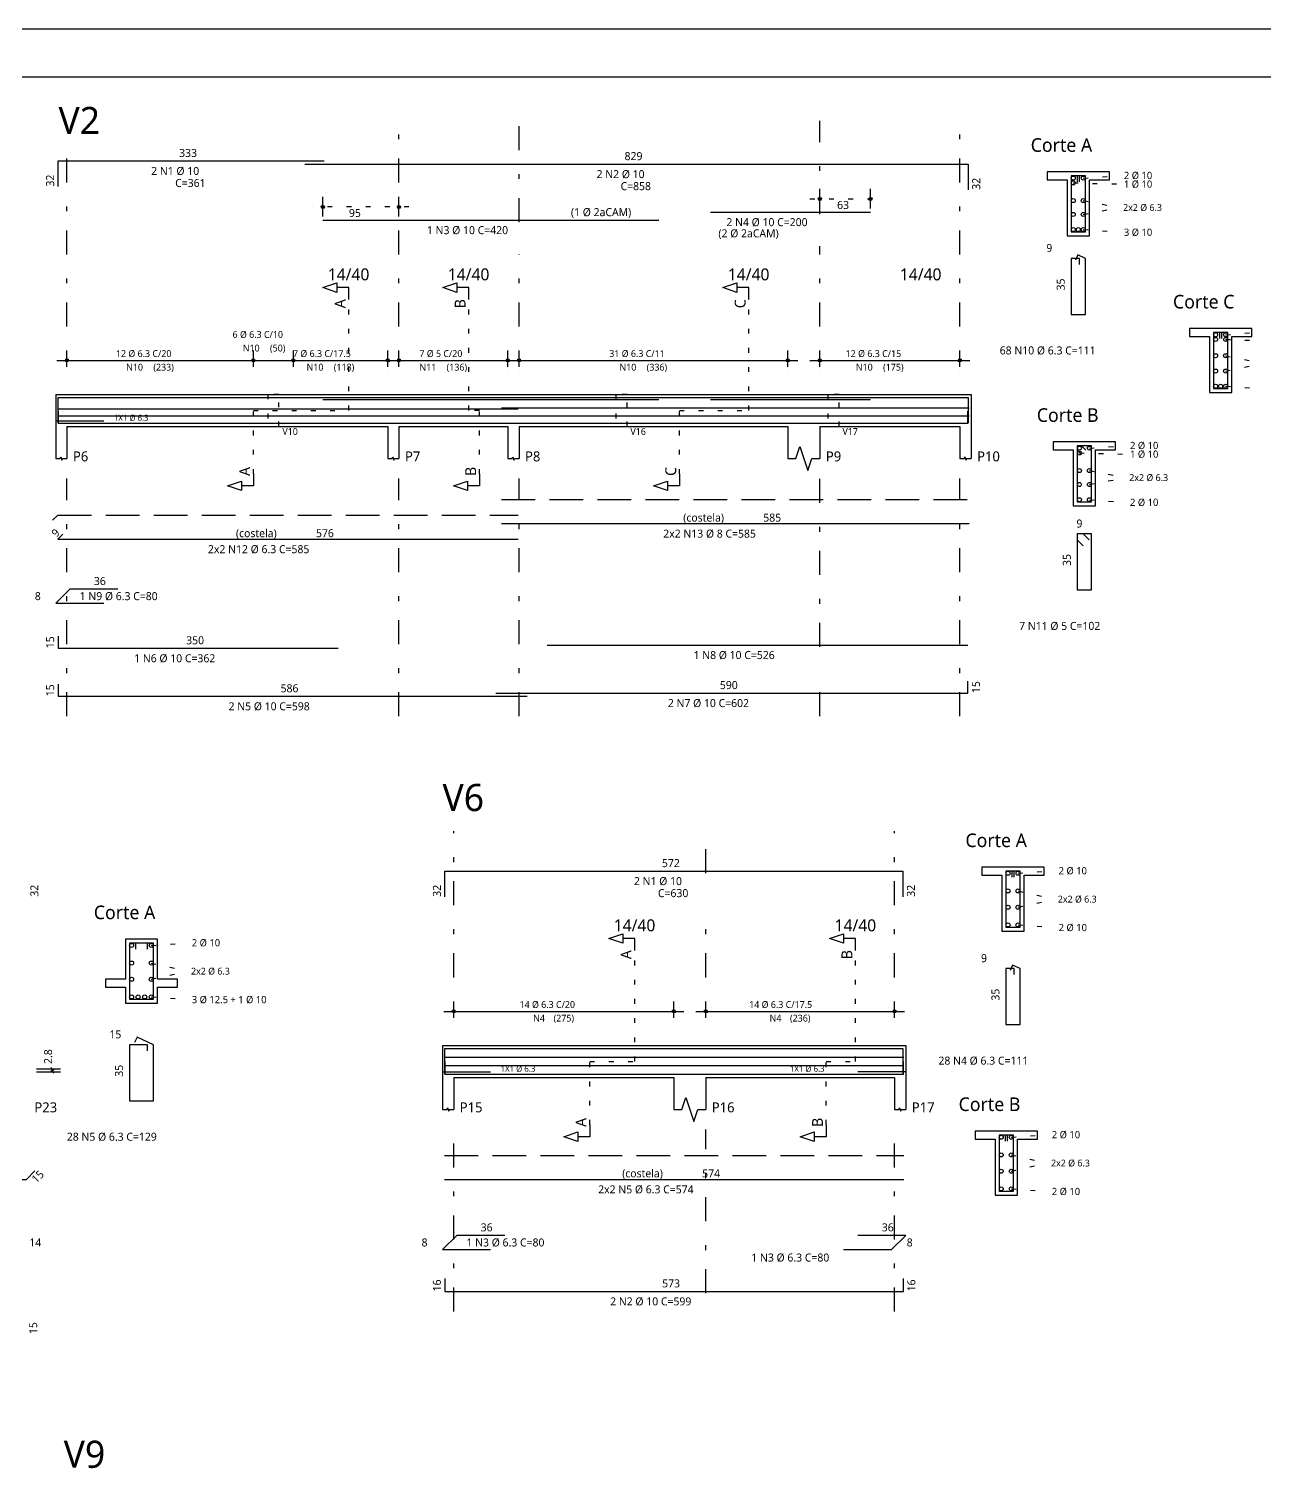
# Model space of a CAD drawing. Extents: x 0 to 89.5, y 0 to 70.
# Drawn here: x 29.02 to 54.75, y 40.02 to 70 of the extents above; entities that cross this region are included whole.
import ezdxf

# ---------------------------------------------------------------- set-up
doc = ezdxf.new("R2010")
doc.units = 0
doc.header["$MEASUREMENT"] = 0
for name, pattern in [('ESTILO_TQS_0001', [1, 0.7, -0.3]), ('ESTILO_TQS_0002', [0.4, 0.1, -0.3]), ('ESTILO_TQS_0003', [1.5, 0.5, -0.4, 0.1, -0.5])]:
    doc.linetypes.add(name, pattern=pattern)
for name, color, linetype in [('1', 1, 'CONTINUOUS'), ('10', 10, 'CONTINUOUS'), ('12', 12, 'CONTINUOUS'), ('2', 2, 'CONTINUOUS'), ('3', 3, 'CONTINUOUS'), ('5', 5, 'CONTINUOUS')]:
    doc.layers.add(name, color=color, linetype=linetype)
doc.styles.add('TQS_LUCIDA_SANS_UNICODE', font='L_10646.TTF')

msp = doc.modelspace()

# ---------------------------------------------------------------- linework, layer by layer
at = {"layer": '1', "linetype": 'Continuous'}
for p, q in [((1.5, 70), (89.500005, 70)), ((51.53141, 67.020476), (50.23141, 67.020476)), ((45.498077, 66.255523), (45.498077, 66.663857)), ((46.551193, 66.255523), (46.551193, 66.663857)), ((50.23141, 66.853809), (50.648077, 66.853809)), ((50.648077, 66.853809), (50.648077, 65.687142)), ((51.114743, 65.687142), (51.114743, 66.853809)), ((51.114743, 66.853809), (51.53141, 66.853809)), ((35.145827, 66.088857), (35.145827, 66.49719)), ((36.73141, 66.088857), (36.73141, 66.49719)), ((35.145827, 66.005523), (35.145827, 66.005523)), ((36.73141, 66.005523), (36.73141, 66.005523)), ((45.498077, 66.17219), (45.498077, 66.17219)), ((46.551193, 66.17219), (46.551193, 66.17219)), ((50.648077, 65.687142), (51.114743, 65.687142)), ((54.495071, 63.757633), (53.195071, 63.757633)), ((53.195071, 63.590966), (53.611738, 63.590966)), ((53.611738, 63.590966), (53.611738, 62.424299)), ((54.078405, 62.424299), (54.078405, 63.590966)), ((54.078405, 63.590966), (54.495071, 63.590966)), ((29.814743, 62.95969), (29.814743, 63.301357)), ((33.698077, 62.95969), (33.698077, 63.301357)), ((33.698077, 62.95969), (33.698077, 63.301357)), ((34.53141, 62.95969), (34.53141, 63.301357)), ((34.53141, 62.95969), (34.53141, 63.301357)), ((36.498077, 62.95969), (36.498077, 63.301357)), ((36.73141, 62.95969), (36.73141, 63.301357)), ((38.998077, 62.95969), (38.998077, 63.301357)), ((39.23141, 62.95969), (39.23141, 63.301357)), ((44.83141, 62.95969), (44.83141, 63.301357)), ((45.498077, 62.95969), (45.498077, 63.301357)), ((48.414743, 62.95969), (48.414743, 63.301357)), ((29.60641, 63.093023), (33.90641, 63.093023)), ((33.489743, 63.093023), (34.739743, 63.093023)), ((34.323077, 63.093023), (36.70641, 63.093023)), ((36.523077, 63.093023), (39.20641, 63.093023)), ((39.023077, 63.093023), (45.039743, 63.093023)), ((45.289743, 63.093023), (48.623077, 63.093023)), ((29.814743, 62.876357), (29.814743, 62.876357)), ((33.698077, 62.876357), (33.698077, 62.876357)), ((33.698077, 62.876357), (33.698077, 62.876357)), ((34.53141, 62.876357), (34.53141, 62.876357)), ((34.53141, 62.876357), (34.53141, 62.876357)), ((36.498077, 62.876357), (36.498077, 62.876357)), ((36.73141, 62.876357), (36.73141, 62.876357)), ((38.998077, 62.876357), (38.998077, 62.876357)), ((39.23141, 62.876357), (39.23141, 62.876357)), ((44.83141, 62.876357), (44.83141, 62.876357)), ((45.498077, 62.876357), (45.498077, 62.876357)), ((48.414743, 62.876357), (48.414743, 62.876357)), ((29.58141, 62.38469), (29.58141, 61.718023)), ((29.58141, 62.38469), (29.814743, 62.38469)), ((29.814743, 62.38469), (36.498077, 62.38469)), ((36.498077, 62.38469), (36.73141, 62.38469)), ((36.73141, 62.38469), (38.998077, 62.38469)), ((38.998077, 62.38469), (39.23141, 62.38469)), ((39.23141, 62.38469), (44.83141, 62.38469)), ((44.83141, 62.38469), (45.498077, 62.38469)), ((45.498077, 62.38469), (48.414743, 62.38469)), ((48.414743, 62.38469), (48.648077, 62.38469)), ((48.648077, 62.38469), (48.648077, 61.718023)), ((53.611738, 62.424299), (54.078405, 62.424299)), ((29.58141, 61.718023), (29.58141, 61.051357)), ((29.814743, 61.718023), (36.498077, 61.718023)), ((29.814743, 61.718023), (29.814743, 61.051357)), ((36.498077, 61.718023), (36.498077, 61.051357)), ((36.73141, 61.718023), (38.998077, 61.718023)), ((36.73141, 61.718023), (36.73141, 61.051357)), ((38.998077, 61.718023), (38.998077, 61.051357)), ((39.23141, 61.718023), (44.83141, 61.718023)), ((39.23141, 61.718023), (39.23141, 61.051357)), ((44.83141, 61.718023), (44.83141, 61.051357)), ((45.498077, 61.718023), (48.414743, 61.718023)), ((45.498077, 61.718023), (45.498077, 61.051357)), ((48.414743, 61.718023), (48.414743, 61.051357)), ((48.648077, 61.718023), (48.648077, 61.051357)), ((51.658972, 61.395276), (50.358972, 61.395276)), ((50.358972, 61.22861), (50.775638, 61.22861)), ((50.775638, 61.22861), (50.775638, 60.061943)), ((51.242305, 60.061943), (51.242305, 61.22861)), ((51.242305, 61.22861), (51.658972, 61.22861)), ((50.775638, 60.061943), (51.242305, 60.061943)), ((50.171453, 52.537897), (48.871453, 52.537897)), ((48.871453, 52.37123), (49.28812, 52.37123)), ((49.28812, 52.37123), (49.28812, 51.204563)), ((49.754787, 51.204563), (49.754787, 52.37123)), ((49.754787, 52.37123), (50.171453, 52.37123)), ((31.699518, 51.037117), (31.032851, 51.037117)), ((31.032851, 51.037117), (31.032851, 50.203783)), ((31.699518, 50.203783), (31.699518, 51.037117)), ((49.28812, 51.204563), (49.754787, 51.204563)), ((31.032851, 50.203783), (30.616184, 50.203783)), ((32.116184, 50.203783), (31.699518, 50.203783)), ((30.616184, 50.037117), (31.032851, 50.037117)), ((31.032851, 50.037117), (31.032851, 49.703783)), ((31.699518, 49.703783), (31.699518, 50.037117)), ((31.699518, 50.037117), (32.116184, 50.037117)), ((31.032851, 49.703783), (31.699518, 49.703783)), ((37.66312, 49.53373), (42.66312, 49.53373)), ((37.871453, 49.400397), (37.871453, 49.742063)), ((42.454787, 49.400397), (42.454787, 49.742063)), ((42.91312, 49.53373), (47.26312, 49.53373)), ((43.121453, 49.400397), (43.121453, 49.742063)), ((47.054787, 49.400397), (47.054787, 49.742063)), ((37.871453, 49.317063), (37.871453, 49.317063)), ((42.454787, 49.317063), (42.454787, 49.317063)), ((43.121453, 49.317063), (43.121453, 49.317063)), ((47.054787, 49.317063), (47.054787, 49.317063)), ((37.63812, 48.825397), (37.63812, 48.15873)), ((37.63812, 48.825397), (37.871453, 48.825397)), ((37.871453, 48.825397), (42.454787, 48.825397)), ((42.454787, 48.825397), (43.121453, 48.825397)), ((43.121453, 48.825397), (47.054787, 48.825397)), ((47.054787, 48.825397), (47.28812, 48.825397)), ((47.28812, 48.825397), (47.28812, 48.15873)), ((29.17838, 48.33373), (29.67838, 48.33373)), ((29.17838, 48.275397), (29.67838, 48.275397)), ((29.54088, 48.304563), (29.482547, 48.362897)), ((29.54088, 48.24623), (29.482547, 48.304563)), ((29.511713, 48.275397), (29.511713, 48.33373)), ((37.63812, 48.15873), (37.63812, 47.492063)), ((37.871453, 48.15873), (42.454787, 48.15873)), ((37.871453, 48.15873), (37.871453, 47.492063)), ((42.454787, 48.15873), (42.454787, 47.492063)), ((43.121453, 48.15873), (47.054787, 48.15873)), ((43.121453, 48.15873), (43.121453, 47.492063)), ((47.054787, 48.15873), (47.054787, 47.492063)), ((47.28812, 48.15873), (47.28812, 47.492063)), ((50.02996, 47.040464), (48.72996, 47.040464)), ((48.72996, 46.873797), (49.146626, 46.873797)), ((49.146626, 46.873797), (49.146626, 45.707131)), ((49.613293, 45.707131), (49.613293, 46.873797)), ((49.613293, 46.873797), (50.02996, 46.873797)), ((49.146626, 45.707131), (49.613293, 45.707131))]:
    msp.add_line(p, q, dxfattribs=at)
at = {"layer": '1', "linetype": 'ESTILO_TQS_0002'}
for p, q in [((50.985577, 66.891309), (51.75641, 66.945476)), ((50.777243, 66.791309), (51.75641, 66.765476)), ((36.939743, 66.288857), (34.937493, 66.288857)), ((45.289743, 66.455523), (46.759527, 66.455523)), ((50.985577, 66.421242), (51.74391, 66.277142)), ((50.985577, 66.133042), (51.74391, 66.277142)), ((50.985577, 65.816309), (51.75641, 65.762142)), ((35.685577, 62.051357), (35.685577, 64.35969)), ((38.185577, 62.051357), (38.185577, 64.35969)), ((44.01891, 62.051357), (44.01891, 64.35969)), ((53.949238, 63.628466), (54.720071, 63.682633)), ((53.949238, 63.528466), (54.720071, 63.502633)), ((53.949238, 63.190966), (54.707571, 63.030966)), ((53.949238, 62.870966), (54.707571, 63.030966)), ((53.949238, 62.553466), (54.720071, 62.499299)), ((33.698077, 60.730523), (33.698077, 62.051357)), ((33.698077, 62.051357), (35.685577, 62.051357)), ((38.40641, 62.051357), (38.185577, 62.051357)), ((38.40641, 60.730523), (38.40641, 62.051357)), ((42.573077, 60.730523), (42.573077, 62.051357)), ((42.573077, 62.051357), (44.01891, 62.051357)), ((50.904805, 61.16611), (51.883972, 61.140276)), ((51.113138, 61.26611), (51.883972, 61.320276)), ((51.113138, 60.796043), (51.871472, 60.651943)), ((51.113138, 60.507843), (51.871472, 60.651943)), ((51.113138, 60.19111), (51.883972, 60.136943)), ((49.62562, 52.40873), (50.396453, 52.462897)), ((49.62562, 52.040897), (50.383953, 51.87123)), ((49.62562, 51.701563), (50.383953, 51.87123)), ((49.62562, 51.33373), (50.396453, 51.279563)), ((31.570351, 50.90795), (32.341184, 50.962117)), ((41.642287, 48.492063), (41.642287, 50.800397)), ((46.242287, 48.492063), (46.242287, 50.800397)), ((31.570351, 50.540117), (32.328684, 50.37045)), ((31.570351, 50.200783), (32.328684, 50.37045)), ((31.570351, 49.83295), (32.341184, 49.778783)), ((40.704787, 47.17123), (40.704787, 48.492063)), ((40.704787, 48.492063), (41.642287, 48.492063)), ((45.629787, 47.17123), (45.629787, 48.492063)), ((45.629787, 48.492063), (46.242287, 48.492063)), ((49.484126, 46.911297), (50.25496, 46.965464)), ((49.484126, 46.543464), (50.24246, 46.373797)), ((49.484126, 46.204131), (50.24246, 46.373797)), ((49.484126, 45.836297), (50.25496, 45.782131))]:
    msp.add_line(p, q, dxfattribs=at)
at = {"layer": '1', "linetype": 'Continuous'}
for points in [[(35.685577, 64.35969), (35.685577, 64.60969), (35.435577, 64.60969), (35.435577, 64.50969), (35.14391, 64.60969), (35.435577, 64.70969), (35.435577, 64.60969)], [(38.185577, 64.35969), (38.185577, 64.60969), (37.935577, 64.60969), (37.935577, 64.50969), (37.64391, 64.60969), (37.935577, 64.70969), (37.935577, 64.60969)], [(44.01891, 64.35969), (44.01891, 64.60969), (43.76891, 64.60969), (43.76891, 64.50969), (43.477243, 64.60969), (43.76891, 64.70969), (43.76891, 64.60969)], [(44.83141, 61.051357), (44.998077, 61.051357), (45.08141, 61.301357), (45.248077, 60.801357), (45.33141, 61.051357), (45.498077, 61.051357)], [(29.58141, 61.051357), (29.674743, 61.051357), (29.68641, 61.086357), (29.709743, 61.016357), (29.72141, 61.051357), (29.814743, 61.051357)], [(36.498077, 61.051357), (36.59141, 61.051357), (36.603077, 61.086357), (36.62641, 61.016357), (36.638077, 61.051357), (36.73141, 61.051357)], [(38.998077, 61.051357), (39.09141, 61.051357), (39.103077, 61.086357), (39.12641, 61.016357), (39.138077, 61.051357), (39.23141, 61.051357)], [(48.414743, 61.051357), (48.508077, 61.051357), (48.519743, 61.086357), (48.543077, 61.016357), (48.554743, 61.051357), (48.648077, 61.051357)], [(33.698077, 60.730523), (33.698077, 60.480523), (33.448077, 60.480523), (33.448077, 60.380523), (33.15641, 60.480523), (33.448077, 60.580523), (33.448077, 60.480523)], [(38.40641, 60.730523), (38.40641, 60.480523), (38.15641, 60.480523), (38.15641, 60.380523), (37.864743, 60.480523), (38.15641, 60.580523), (38.15641, 60.480523)], [(42.573077, 60.730523), (42.573077, 60.480523), (42.323077, 60.480523), (42.323077, 60.380523), (42.03141, 60.480523), (42.323077, 60.580523), (42.323077, 60.480523)], [(41.642287, 50.800397), (41.642287, 51.050397), (41.392287, 51.050397), (41.392287, 50.950397), (41.10062, 51.050397), (41.392287, 51.150397), (41.392287, 51.050397)], [(46.242287, 50.800397), (46.242287, 51.050397), (45.992287, 51.050397), (45.992287, 50.950397), (45.70062, 51.050397), (45.992287, 51.150397), (45.992287, 51.050397)], [(42.454787, 47.492063), (42.621453, 47.492063), (42.704787, 47.742063), (42.871453, 47.242063), (42.954787, 47.492063), (43.121453, 47.492063)], [(37.63812, 47.492063), (37.731453, 47.492063), (37.74312, 47.527063), (37.766453, 47.457063), (37.77812, 47.492063), (37.871453, 47.492063)], [(47.054787, 47.492063), (47.14812, 47.492063), (47.159787, 47.527063), (47.18312, 47.457063), (47.194787, 47.492063), (47.28812, 47.492063)], [(40.704787, 47.17123), (40.704787, 46.92123), (40.454787, 46.92123), (40.454787, 46.82123), (40.16312, 46.92123), (40.454787, 47.02123), (40.454787, 46.92123)], [(45.629787, 47.17123), (45.629787, 46.92123), (45.379787, 46.92123), (45.379787, 46.82123), (45.08812, 46.92123), (45.379787, 47.02123), (45.379787, 46.92123)]]:
    msp.add_lwpolyline(points, dxfattribs=at)
at = {"layer": '1', "linetype": 'ESTILO_TQS_0002'}
for points in [[(33.998077, 62.38469), (33.998077, 61.718023), (34.23141, 61.718023), (34.23141, 62.38469), (33.998077, 62.38469)], [(41.248077, 62.38469), (41.248077, 61.718023), (41.48141, 61.718023), (41.48141, 62.38469), (41.248077, 62.38469)], [(45.664743, 62.38469), (45.664743, 61.718023), (45.898077, 61.718023), (45.898077, 62.38469), (45.664743, 62.38469)]]:
    msp.add_lwpolyline(points, dxfattribs=at)
at = {"layer": '1', "linetype": 'Continuous'}
for centre, radius in [((35.145827, 66.288857), 0.033333), ((35.145827, 66.288857), 0.016667), ((36.73141, 66.288857), 0.033333), ((36.73141, 66.288857), 0.016667), ((45.498077, 66.455523), 0.033333), ((45.498077, 66.455523), 0.016667), ((46.551193, 66.455523), 0.033333), ((46.551193, 66.455523), 0.016667), ((29.814743, 63.093023), 0.033333), ((29.814743, 63.093023), 0.016667), ((33.698077, 63.093023), 0.033333), ((33.698077, 63.093023), 0.033333), ((33.698077, 63.093023), 0.016667), ((33.698077, 63.093023), 0.016667), ((34.53141, 63.093023), 0.033333), ((34.53141, 63.093023), 0.033333), ((34.53141, 63.093023), 0.016667), ((34.53141, 63.093023), 0.016667), ((36.498077, 63.093023), 0.033333), ((36.498077, 63.093023), 0.016667), ((36.73141, 63.093023), 0.033333), ((36.73141, 63.093023), 0.016667), ((38.998077, 63.093023), 0.033333), ((38.998077, 63.093023), 0.016667), ((39.23141, 63.093023), 0.033333), ((39.23141, 63.093023), 0.016667), ((44.83141, 63.093023), 0.033333), ((44.83141, 63.093023), 0.016667), ((45.498077, 63.093023), 0.033333), ((45.498077, 63.093023), 0.016667), ((48.414743, 63.093023), 0.033333), ((48.414743, 63.093023), 0.016667), ((37.871453, 49.53373), 0.033333), ((37.871453, 49.53373), 0.016667), ((42.454787, 49.53373), 0.033333), ((42.454787, 49.53373), 0.016667), ((43.121453, 49.53373), 0.033333), ((43.121453, 49.53373), 0.016667), ((47.054787, 49.53373), 0.033333), ((47.054787, 49.53373), 0.016667)]:
    msp.add_circle(centre, radius, dxfattribs=at)
at = {"layer": '10', "linetype": 'Continuous'}
for points in [[(51.114743, 65.687142), (51.114743, 66.853809), (51.53141, 66.853809), (51.53141, 67.020476), (50.23141, 67.020476), (50.23141, 66.853809), (50.648077, 66.853809), (50.648077, 65.687142), (51.114743, 65.687142)], [(54.078405, 62.424299), (54.078405, 63.590966), (54.495071, 63.590966), (54.495071, 63.757633), (53.195071, 63.757633), (53.195071, 63.590966), (53.611738, 63.590966), (53.611738, 62.424299), (54.078405, 62.424299)], [(51.242305, 60.061943), (51.242305, 61.22861), (51.658972, 61.22861), (51.658972, 61.395276), (50.358972, 61.395276), (50.358972, 61.22861), (50.775638, 61.22861), (50.775638, 60.061943), (51.242305, 60.061943)], [(49.754787, 51.204563), (49.754787, 52.37123), (50.171453, 52.37123), (50.171453, 52.537897), (48.871453, 52.537897), (48.871453, 52.37123), (49.28812, 52.37123), (49.28812, 51.204563), (49.754787, 51.204563)], [(31.699518, 49.703783), (31.699518, 50.037117), (32.116184, 50.037117), (32.116184, 50.203783), (31.699518, 50.203783), (31.699518, 51.037117), (31.032851, 51.037117), (31.032851, 50.203783), (30.616184, 50.203783), (30.616184, 50.037117), (31.032851, 50.037117), (31.032851, 49.703783), (31.699518, 49.703783)], [(49.613293, 45.707131), (49.613293, 46.873797), (50.02996, 46.873797), (50.02996, 47.040464), (48.72996, 47.040464), (48.72996, 46.873797), (49.146626, 46.873797), (49.146626, 45.707131), (49.613293, 45.707131)]]:
    msp.add_lwpolyline(points, dxfattribs=at)
at = {"layer": '12', "linetype": 'Continuous'}
msp.add_line((2.5, 68.999992), (88.499997, 69), dxfattribs=at)
at = {"layer": '2', "linetype": 'ESTILO_TQS_0003'}
for p, q in [((36.73141, 63.801357), (36.73141, 68.080523)), ((39.23141, 65.973857), (39.23141, 68.080523)), ((45.498077, 66.140523), (45.498077, 68.080523)), ((48.414743, 63.801357), (48.414743, 68.080523)), ((29.814743, 63.801357), (29.814743, 67.604841)), ((45.498077, 63.801357), (45.498077, 65.470523)), ((39.23141, 63.801357), (39.23141, 65.303857)), ((29.814743, 55.679763), (29.814743, 60.63469)), ((36.73141, 55.679763), (36.73141, 60.63469)), ((39.23141, 55.679763), (39.23141, 60.63469)), ((45.498077, 57.123097), (45.498077, 60.63469)), ((48.414743, 55.679763), (48.414743, 60.63469)), ((45.498077, 55.679763), (45.498077, 56.453097)), ((37.871453, 50.242063), (37.871453, 53.287897)), ((43.121453, 52.414563), (43.121453, 53.287897)), ((47.054787, 50.242063), (47.054787, 53.287897)), ((43.121453, 50.242063), (43.121453, 51.744563)), ((37.871453, 43.28373), (37.871453, 47.075397)), ((43.121453, 43.660397), (43.121453, 47.075397)), ((47.054787, 43.28373), (47.054787, 47.075397))]:
    msp.add_line(p, q, dxfattribs=at)
at = {"layer": '3', "linetype": 'Continuous'}
for p, q in [((29.623077, 62.085073), (39.214743, 62.085073)), ((29.63141, 61.78469), (29.63141, 62.318023)), ((29.63141, 62.318023), (35.173077, 62.318023)), ((34.771593, 62.318023), (48.588077, 62.318023)), ((35.145827, 62.276357), (42.14641, 62.276357)), ((38.864743, 62.101357), (48.60641, 62.101357)), ((43.21786, 62.276357), (46.551193, 62.276357)), ((48.588077, 62.318023), (48.588077, 61.78469)), ((29.58141, 61.83469), (30.58141, 61.83469)), ((29.623077, 61.940973), (39.214743, 61.940973)), ((29.63141, 62.03469), (29.63141, 61.78469)), ((29.63141, 62.03469), (29.63141, 61.78469)), ((29.63141, 61.78469), (39.398077, 61.78469)), ((29.63141, 61.78469), (35.464743, 61.78469)), ((38.748077, 61.78469), (48.58141, 61.78469)), ((38.864743, 61.941357), (48.60641, 61.941357)), ((39.81851, 61.78469), (48.58141, 61.78469)), ((48.58141, 61.78469), (48.58141, 62.03469)), ((37.679787, 48.576897), (47.24662, 48.576897)), ((37.68812, 48.225397), (37.68812, 48.75873)), ((37.68812, 48.75873), (47.22812, 48.75873)), ((47.22812, 48.75873), (47.22812, 48.225397)), ((37.63812, 48.275397), (38.63812, 48.275397)), ((37.679787, 48.40723), (47.24662, 48.40723)), ((37.68812, 48.492063), (37.68812, 48.225397)), ((47.28812, 48.275397), (46.28812, 48.275397)), ((47.23812, 48.225397), (47.23812, 48.492063)), ((37.68812, 48.225397), (47.23812, 48.225397))]:
    msp.add_line(p, q, dxfattribs=at)
for points in [[(50.90641, 66.812142), (50.90641, 66.937142), (50.73141, 66.937142), (50.73141, 65.770476), (51.03141, 65.770476), (51.03141, 66.937142), (50.85641, 66.937142), (50.85641, 66.812142)], [(53.870071, 63.549299), (53.870071, 63.674299), (53.695071, 63.674299), (53.695071, 62.507633), (53.995071, 62.507633), (53.995071, 63.674299), (53.820071, 63.674299), (53.820071, 63.549299)], [(51.035748, 61.223555), (50.94736, 61.311943), (50.858972, 61.311943), (50.858972, 60.145276), (51.158972, 60.145276), (51.158972, 61.311943), (50.858972, 61.311943), (50.858972, 61.223555), (50.94736, 61.135166)], [(49.546453, 52.329563), (49.546453, 52.454563), (49.371453, 52.454563), (49.371453, 51.287897), (49.671453, 51.287897), (49.671453, 52.454563), (49.496453, 52.454563), (49.496453, 52.329563)], [(31.491184, 50.828783), (31.491184, 50.953783), (31.116184, 50.953783), (31.116184, 49.787117), (31.616184, 49.787117), (31.616184, 50.953783), (31.241184, 50.953783), (31.241184, 50.828783)], [(49.40496, 46.832131), (49.40496, 46.957131), (49.22996, 46.957131), (49.22996, 45.790464), (49.52996, 45.790464), (49.52996, 46.957131), (49.35496, 46.957131), (49.35496, 46.832131)]]:
    msp.add_lwpolyline(points, dxfattribs=at)
for centre in [(50.777243, 66.891309), (50.985577, 66.891309), (50.777243, 66.791309), (50.777243, 66.421242), (50.985577, 66.421242), (50.777243, 66.133042), (50.985577, 66.133042), (50.777243, 65.816309), (50.88141, 65.816309), (50.985577, 65.816309), (53.740905, 63.628466), (53.740905, 63.528466), (53.949238, 63.628466), (53.949238, 63.528466), (53.740905, 63.190966), (53.949238, 63.190966), (53.740905, 62.870966), (53.949238, 62.870966), (53.740905, 62.553466), (53.845071, 62.553466), (53.949238, 62.553466), (50.904805, 61.26611), (50.904805, 61.16611), (51.113138, 61.26611), (50.904805, 60.796043), (51.113138, 60.796043), (50.904805, 60.507843), (51.113138, 60.507843), (50.904805, 60.19111), (51.113138, 60.19111), (49.417287, 52.40873), (49.62562, 52.40873), (49.417287, 52.040897), (49.62562, 52.040897), (49.417287, 51.701563), (49.62562, 51.701563), (49.417287, 51.33373), (49.62562, 51.33373), (31.162018, 50.90795), (31.570351, 50.90795), (31.162018, 50.540117), (31.570351, 50.540117), (31.162018, 50.200783), (31.570351, 50.200783), (31.162018, 49.83295), (31.298129, 49.83295), (31.43424, 49.83295), (31.570351, 49.83295), (49.275793, 46.911297), (49.484126, 46.911297), (49.275793, 46.543464), (49.484126, 46.543464), (49.275793, 46.204131), (49.484126, 46.204131), (49.275793, 45.836297), (49.484126, 45.836297)]:
    msp.add_circle(centre, 0.041667, dxfattribs=at)
at = {"layer": '5', "linetype": 'Continuous'}
for p, q in [((29.63141, 66.713857), (29.63141, 67.24719)), ((29.63141, 67.24719), (35.173077, 67.24719)), ((34.771593, 67.180523), (48.588077, 67.180523)), ((48.588077, 67.180523), (48.588077, 66.64719)), ((35.145827, 66.013857), (42.14641, 66.013857)), ((43.21786, 66.180523), (46.551193, 66.180523)), ((29.63141, 57.34643), (29.63141, 57.09643)), ((29.63141, 57.09643), (35.464743, 57.09643)), ((39.81851, 57.163097), (48.58141, 57.163097)), ((48.58141, 56.163097), (48.58141, 56.413097)), ((29.63141, 56.34643), (29.63141, 56.09643)), ((29.63141, 56.09643), (39.398077, 56.09643)), ((38.748077, 56.163097), (48.58141, 56.163097)), ((37.68812, 51.92123), (37.68812, 52.454563)), ((37.68812, 52.454563), (47.22812, 52.454563)), ((47.22812, 52.454563), (47.22812, 51.92123)), ((37.68812, 43.967063), (37.68812, 43.700397)), ((47.23812, 43.700397), (47.23812, 43.967063)), ((37.68812, 43.700397), (47.23812, 43.700397))]:
    msp.add_line(p, q, dxfattribs=at)
for points in [[(50.90641, 65.091635), (50.90641, 65.216635), (50.73141, 65.216635), (50.73141, 64.049968), (51.03141, 64.049968), (51.03141, 65.216635), (50.872806, 65.290593), (50.819979, 65.177305)], [(38.864743, 59.693023), (48.60641, 59.693023)], [(29.729143, 59.474496), (29.623077, 59.36843), (39.214743, 59.36843)], [(51.108972, 59.35361), (50.983972, 59.47861), (50.858972, 59.47861), (50.858972, 58.311943), (51.158972, 58.311943), (51.158972, 59.47861), (50.858972, 59.47861), (50.858972, 59.35361), (50.983972, 59.22861)], [(30.876038, 58.329763), (29.876038, 58.329763), (29.58141, 58.035136), (30.58141, 58.035136)], [(49.546453, 50.299008), (49.546453, 50.424008), (49.371453, 50.424008), (49.371453, 49.257341), (49.671453, 49.257341), (49.671453, 50.424008), (49.512849, 50.497966), (49.460022, 50.384678)], [(31.491184, 48.713704), (31.491184, 48.838704), (31.116184, 48.838704), (31.116184, 47.672038), (31.616184, 47.672038), (31.616184, 48.838704), (31.276319, 48.997186), (31.223492, 48.883898)], [(19.40338, 46.03373), (28.97038, 46.03373), (29.147157, 46.210507)], [(37.679787, 46.03373), (47.24662, 46.03373)], [(38.932748, 44.867063), (37.932748, 44.867063), (37.63812, 44.572436), (38.63812, 44.572436)], [(45.993492, 44.572436), (46.993492, 44.572436), (47.28812, 44.867063), (46.28812, 44.867063)]]:
    msp.add_lwpolyline(points, dxfattribs=at)
at = {"layer": '5', "linetype": 'ESTILO_TQS_0001'}
for points in [[(38.864743, 60.193023), (48.60641, 60.193023)], [(29.517011, 59.762364), (29.623077, 59.86843), (39.214743, 59.86843)], [(37.679787, 46.53373), (47.24662, 46.53373)]]:
    msp.add_lwpolyline(points, dxfattribs=at)

# ---------------------------------------------------------------- texts
at = {"layer": '1', "linetype": 'Continuous', "style": 'TQS_LUCIDA_SANS_UNICODE'}
for s, height, p in [('333', 0.166667, (32.152243, 67.330523)), ('Corte A', 0.283333, (49.889743, 67.437142)), ('829', 0.166667, (41.429835, 67.263857)), ('2 %%c 10', 0.15, (51.83141, 66.870476)), ('1 %%c 10', 0.15, (51.83141, 66.690476)), ('(1 %%c 2aCAM)', 0.166667, (40.313077, 66.09719)), ('63', 0.166667, (45.857968, 66.24719)), ('2x2 %%c 6.3', 0.141667, (51.814743, 66.206309)), ('95', 0.166667, (35.688618, 66.080523)), ('(2 %%c 2aCAM)', 0.166667, (43.384527, 65.655523)), ('3 %%c 10', 0.15, (51.83141, 65.687142)), ('9', 0.166667, (50.214743, 65.349968)), ('14/40', 0.25, (35.248077, 64.75969)), ('14/40', 0.25, (37.748077, 64.75969)), ('14/40', 0.25, (43.58141, 64.75969)), ('14/40', 0.25, (47.164743, 64.75969)), ('Corte C', 0.283333, (52.853405, 64.174299)), ('6 %%c 6.3 C/10', 0.141667, (33.264743, 63.561584)), ('12 %%c 6.3 C/20', 0.141667, (30.835577, 63.163857)), ('N10', 0.141667, (33.477243, 63.278251)), ('(50)', 0.141667, (34.04391, 63.278251)), ('7 %%c 6.3 C/17.5', 0.141667, (34.523077, 63.163857)), ('7 %%c 5 C/20', 0.141667, (37.15641, 63.163857)), ('31 %%c 6.3 C/11', 0.141667, (41.110577, 63.163857)), ('12 %%c 6.3 C/15', 0.141667, (46.035577, 63.163857)), ('N10', 0.141667, (31.048077, 62.880523)), ('(233)', 0.141667, (31.614743, 62.880523)), ('N10', 0.141667, (34.80641, 62.880523)), ('(118)', 0.141667, (35.373077, 62.880523)), ('N11', 0.141667, (37.15641, 62.880523)), ('(136)', 0.141667, (37.723077, 62.880523)), ('N10', 0.141667, (41.323077, 62.880523)), ('(336)', 0.141667, (41.889743, 62.880523)), ('N10', 0.141667, (46.248077, 62.880523)), ('(175)', 0.141667, (46.814743, 62.880523)), ('Corte B', 0.283333, (50.017305, 61.811943)), ('  1X1 %%c 6.3', 0.125, (30.70641, 61.83469)), ('V10', 0.141667, (34.302243, 61.54094)), ('V16', 0.141667, (41.552243, 61.54094)), ('V17', 0.141667, (45.96891, 61.54094)), ('P6', 0.208333, (29.939743, 60.988857)), ('P7', 0.208333, (36.85641, 60.988857)), ('P8', 0.208333, (39.35641, 60.988857)), ('P9', 0.208333, (45.623077, 60.988857)), ('P10', 0.208333, (48.773077, 60.988857)), ('2 %%c 10', 0.15, (51.958972, 61.245276)), ('1 %%c 10', 0.15, (51.958972, 61.065276)), ('2x2 %%c 6.3', 0.141667, (51.942305, 60.58111)), ('2 %%c 10', 0.15, (51.958972, 60.061943)), ('(costela)', 0.166667, (42.652243, 59.73469)), ('585', 0.166667, (44.31891, 59.73469)), ('9', 0.166667, (50.842305, 59.611943)), ('(costela)', 0.166667, (33.335577, 59.410096)), ('576', 0.166667, (35.002243, 59.410096)), ('350', 0.166667, (32.298077, 57.179763)), ('590', 0.166667, (43.414743, 56.24643)), ('586', 0.166667, (34.264743, 56.179763)), ('Corte A', 0.283333, (48.529787, 52.954563)), ('572', 0.166667, (42.20812, 52.537897)), ('2 %%c 10', 0.15, (50.471453, 52.387897)), ('2x2 %%c 6.3', 0.141667, (50.454787, 51.800397)), ('Corte A', 0.283333, (30.374518, 51.453783)), ('14/40', 0.25, (41.204787, 51.200397)), ('14/40', 0.25, (45.804787, 51.200397)), ('2 %%c 10', 0.15, (50.471453, 51.204563)), ('2 %%c 10', 0.15, (32.416184, 50.887117)), ('9', 0.166667, (48.854787, 50.557341)), ('2x2 %%c 6.3', 0.141667, (32.399518, 50.299617)), ('3 %%c 12.5 + 1 %%c 10', 0.15, (32.416184, 49.703783)), ('14 %%c 6.3 C/20', 0.141667, (39.242287, 49.604563)), ('14 %%c 6.3 C/17.5', 0.141667, (44.02562, 49.604563)), ('N4', 0.141667, (39.52562, 49.32123)), ('(275)', 0.141667, (39.95062, 49.32123)), ('N4', 0.141667, (44.45062, 49.32123)), ('(236)', 0.141667, (44.87562, 49.32123)), ('15', 0.166667, (30.699518, 48.972038)), ('  1X1 %%c 6.3', 0.125, (38.76312, 48.275397)), ('  1X1 %%c 6.3', 0.125, (44.78812, 48.275397)), ('Corte B', 0.283333, (48.388293, 47.457131)), ('P23', 0.208333, (29.136713, 47.429563)), ('P15', 0.208333, (37.996453, 47.429563)), ('P16', 0.208333, (43.246453, 47.429563)), ('P17', 0.208333, (47.41312, 47.429563)), ('2 %%c 10', 0.15, (50.32996, 46.890464)), ('(costela)', 0.166667, (41.37987, 46.075397)), ('574', 0.166667, (43.046537, 46.075397)), ('2x2 %%c 6.3', 0.141667, (50.313293, 46.302964)), ('2 %%c 10', 0.15, (50.32996, 45.707131)), ('573', 0.166667, (42.21312, 43.78373))]:
    msp.add_text(s, height=height, dxfattribs=at).set_placement(p)
for s, height, p in [('35', 0.166667, (50.598077, 64.549968)), ('A', 0.226667, (35.617577, 64.178357)), ('B', 0.226667, (38.117577, 64.178357)), ('C', 0.226667, (43.95091, 64.178357)), ('A', 0.226667, (33.630077, 60.68519)), ('B', 0.226667, (38.33841, 60.68519)), ('C', 0.226667, (42.505077, 60.68519)), ('35', 0.166667, (50.725638, 58.811943)), ('A', 0.226667, (41.574287, 50.619063)), ('B', 0.226667, (46.174287, 50.619063)), ('35', 0.166667, (49.23812, 49.757341)), ('2.8', 0.166667, (29.50517, 48.438022)), ('35', 0.166667, (30.982851, 48.172038)), ('A', 0.226667, (40.636787, 47.125897)), ('B', 0.226667, (45.561787, 47.125897)), ('15', 0.166667, (29.195047, 42.811855))]:
    msp.add_text(s, height=height, rotation=90, dxfattribs=at).set_placement(p)
at = {"layer": '2', "linetype": 'Continuous', "style": 'TQS_LUCIDA_SANS_UNICODE'}
for s, height, rotation, p in [('32', 0.166667, 90, (29.548077, 66.713857)), ('32', 0.166667, 90, (48.838077, 66.64719)), ('9', 0.166667, 45, (29.593614, 59.397893)), ('15', 0.166667, 90, (29.548077, 57.09643)), ('15', 0.166667, 90, (48.83141, 56.163097)), ('15', 0.166667, 90, (29.548077, 56.09643)), ('32', 0.166667, 90, (29.220047, 51.92123)), ('32', 0.166667, 90, (37.604787, 51.92123)), ('32', 0.166667, 90, (47.47812, 51.92123)), ('15', 0.166667, 45, (29.176619, 45.945342)), ('16', 0.166667, 90, (37.604787, 43.700397)), ('16', 0.166667, 90, (47.48812, 43.700397)), ('24', 0.000083, 90, (29.211713, 42.700397))]:
    msp.add_text(s, height=height, rotation=rotation, dxfattribs=at).set_placement(p)
for s, p in [('2 N1 %%c 10', (31.56891, 66.955523)), ('C=361', (32.06891, 66.705523)), ('2 N2 %%c 10', (40.846502, 66.888857)), ('C=858', (41.346502, 66.638857)), ('2 N4 %%c 10 C=200', (43.551193, 65.888857)), ('1 N3 %%c 10 C=420', (37.312785, 65.72219)), ('  68 N10 %%c 6.3 C=111', (49.13141, 63.216635)), ('2x2 N13 %%c 8 C=585', (42.235577, 59.401357)), ('2x2 N12 %%c 6.3 C=585', (32.752243, 59.076763)), ('36', (30.376038, 58.413097)), ('8', (29.145391, 58.099116)), (' 1 N9 %%c 6.3 C=80', (30.023352, 58.099116)), (' 7 N11 %%c 5 C=102', (49.592305, 57.47861)), ('1 N6 %%c 10 C=362', (31.214743, 56.804763)), ('1 N8 %%c 10 C=526', (42.866627, 56.87143)), ('2 N5 %%c 10 C=598', (33.18141, 55.804763)), ('2 N7 %%c 10 C=602', (42.33141, 55.87143)), ('2 N1 %%c 10', (41.624787, 52.162897)), ('C=630', (42.124787, 51.912897)), ('  28 N4 %%c 6.3 C=111', (47.854787, 48.424008)), ('  28 N5 %%c 6.3 C=129', (29.699518, 46.838704)), ('2x2 N5 %%c 6.3 C=574', (40.87987, 45.742063)), ('36', (38.432748, 44.950397)), ('36', (46.78812, 44.950397)), ('14', (29.031066, 44.636416)), ('8', (37.202101, 44.636416)), (' 1 N3 %%c 6.3 C=80', (38.080062, 44.636416)), ('8', (47.307473, 44.636416)), (' 1 N3 %%c 6.3 C=80', (44.012845, 44.322436)), ('2 N2 %%c 10 C=599', (41.129787, 43.40873))]:
    msp.add_text(s, height=0.166667, dxfattribs=at).set_placement(p)
at = {"layer": '5', "linetype": 'Continuous', "style": 'TQS_LUCIDA_SANS_UNICODE'}
for s, p in [('V2', (29.638959, 67.806604)), ('V6', (37.63812, 53.704563)), ('V9', (29.74735, 40.025207))]:
    msp.add_text(s, height=0.566667, dxfattribs=at).set_placement(p)

doc.saveas('drawing.dxf')
